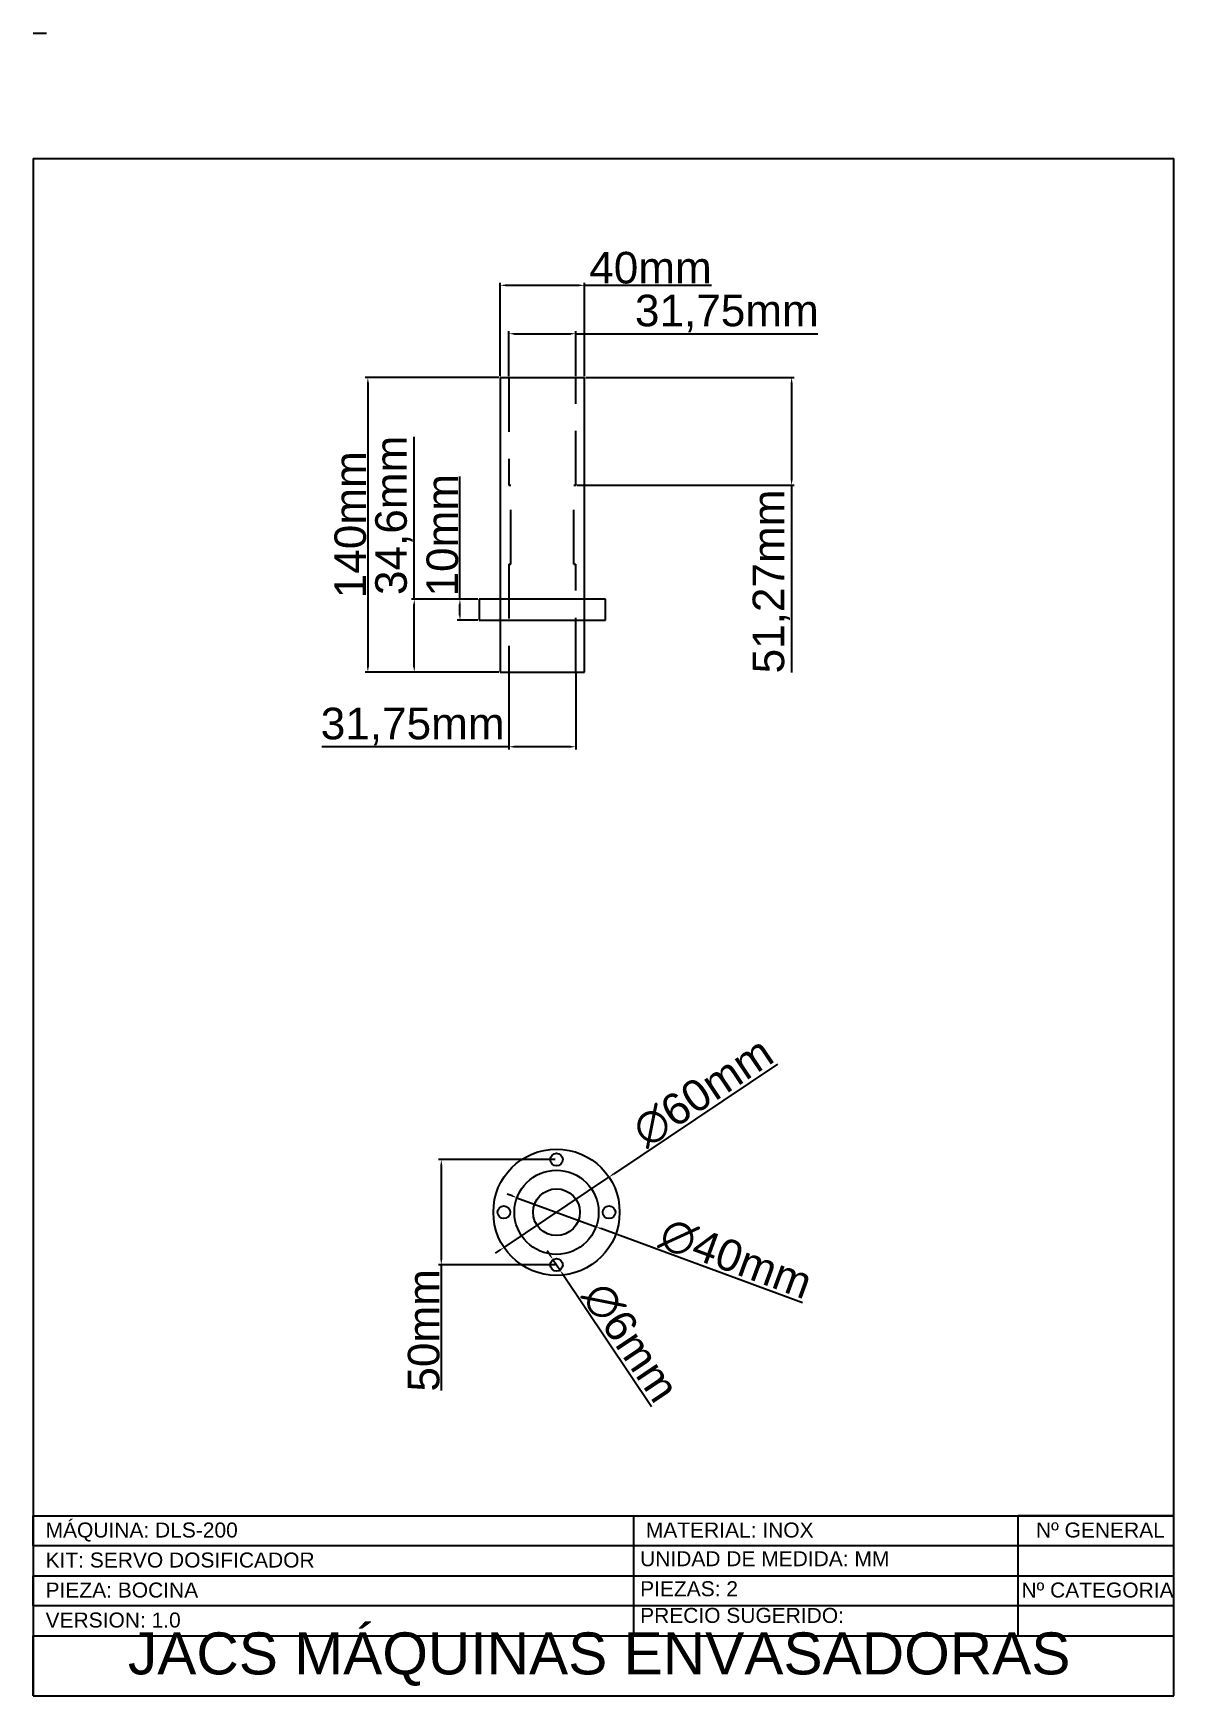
# Paper-space layout '4' of a CAD drawing. Header units: centimetres, sheet in millimetres. Extents: x 3 to 193, y 0 to 277.
# The model-space entities are those that its viewports show. They can reach past a viewport. Long polylines and large blocks are cut down to what shows.
import ezdxf

# ---------------------------------------------------------------- set-up
doc = ezdxf.new("R2010")
doc.units = ezdxf.units.CM
doc.header["$LTSCALE"] = 0.5
doc.linetypes.add('DASHED2', pattern=[9.525, 6.35, -3.175])
doc.styles.get("Standard").update_dxf_attribs({"font": 'arial.ttf'})
doc.dimstyles.new('ISO-25', dxfattribs={"dimtxt": 15, "dimasz": 2.5, "dimexe": 1.25, "dimexo": 0.625, "dimtad": 1, "dimtxsty": 'Standard', "dimcen": 2.5, "dimclrd": 1, "dimclre": 1, "dimadec": 0, "dimazin": 0, "dimtfac": 1, "dimtmove": 0, "dimatfit": 3, "dimfxl": 1, "dimarcsym": 0})

# ---------------------------------------------------------------- blocks, each defined once
blk = doc.blocks.new('*D213')
at = {"color": 1, "lineweight": -2, "transparency": 16777216}
for p, q in [((28078.14, 59827.75), (28078.14, 59872.13)), ((28080.64, 59870.88), (28115.64, 59870.88)), ((28118.14, 59827.75), (28118.14, 59872.13)), ((28118.14, 59870.88), (28178.5, 59870.88))]:
    blk.add_line(p, q, dxfattribs=at)
at = {"color": 1, "transparency": 16777216}
for points in [[(28080.64, 59871.3), (28080.64, 59870.47), (28078.14, 59870.88)], [(28115.64, 59871.3), (28115.64, 59870.47), (28118.14, 59870.88)]]:
    blk.add_solid(points, dxfattribs=at)
at = {"layer": 'Defpoints', "color": 0, "transparency": 16777216}
for p in [(28118.14, 59870.88), (28078.14, 59827.13), (28118.14, 59827.13)]:
    blk.add_point(p, dxfattribs=at)
at = {"color": 0, "transparency": 16777216, "insert": (28149.57, 59879.17), "char_height": 15, "attachment_point": 5}
blk.add_mtext('40mm', dxfattribs=at)
blk = doc.blocks.new('*D214')
at = {"color": 1, "lineweight": -2, "transparency": 16777216}
for p, q in [((28082.27, 59827.75), (28082.27, 59849.13)), ((28084.77, 59847.88), (28111.52, 59847.88)), ((28114.02, 59827.75), (28114.02, 59849.13)), ((28114.02, 59847.88), (28229.04, 59847.88))]:
    blk.add_line(p, q, dxfattribs=at)
at = {"color": 1, "transparency": 16777216}
for points in [[(28084.77, 59848.29), (28084.77, 59847.46), (28082.27, 59847.88)], [(28111.52, 59848.29), (28111.52, 59847.46), (28114.02, 59847.88)]]:
    blk.add_solid(points, dxfattribs=at)
at = {"layer": 'Defpoints', "color": 0, "transparency": 16777216}
for p in [(28114.02, 59847.88), (28082.27, 59827.13), (28114.02, 59827.13)]:
    blk.add_point(p, dxfattribs=at)
at = {"color": 0, "transparency": 16777216, "insert": (28185.85, 59857.52), "char_height": 15, "attachment_point": 5}
blk.add_mtext('31,75mm', dxfattribs=at)
blk = doc.blocks.new('*D215')
at = {"color": 1, "lineweight": -2, "transparency": 16777216}
for p, q in [((28118.77, 59827.13), (28217.86, 59827.13)), ((28216.61, 59824.63), (28216.61, 59778.36)), ((28114.64, 59775.86), (28217.86, 59775.86)), ((28216.61, 59775.86), (28216.61, 59686.98))]:
    blk.add_line(p, q, dxfattribs=at)
at = {"color": 1, "transparency": 16777216}
for points in [[(28216.19, 59824.63), (28217.03, 59824.63), (28216.61, 59827.13)], [(28216.19, 59778.36), (28217.03, 59778.36), (28216.61, 59775.86)]]:
    blk.add_solid(points, dxfattribs=at)
at = {"layer": 'Defpoints', "color": 0, "transparency": 16777216}
for p in [(28118.14, 59827.13), (28114.02, 59775.86), (28216.61, 59775.86)]:
    blk.add_point(p, dxfattribs=at)
at = {"color": 0, "transparency": 16777216, "insert": (28206.97, 59730.17), "char_height": 15, "attachment_point": 5, "rotation": 90}
blk.add_mtext('51,27mm', dxfattribs=at)
blk = doc.blocks.new('*D216')
at = {"color": 1, "lineweight": -2, "transparency": 16777216}
for p, q in [((28077.52, 59827.13), (28014.04, 59827.13)), ((28015.29, 59824.63), (28015.29, 59689.63)), ((28077.52, 59687.13), (28014.04, 59687.13))]:
    blk.add_line(p, q, dxfattribs=at)
at = {"color": 1, "transparency": 16777216}
for points in [[(28014.88, 59824.63), (28015.71, 59824.63), (28015.29, 59827.13)], [(28014.88, 59689.63), (28015.71, 59689.63), (28015.29, 59687.13)]]:
    blk.add_solid(points, dxfattribs=at)
at = {"layer": 'Defpoints', "color": 0, "transparency": 16777216}
for p in [(28078.14, 59827.13), (28015.29, 59687.13), (28078.14, 59687.13)]:
    blk.add_point(p, dxfattribs=at)
at = {"color": 0, "transparency": 16777216, "insert": (28007.01, 59757.13), "char_height": 15, "attachment_point": 5, "rotation": 90}
blk.add_mtext('140mm', dxfattribs=at)
blk = doc.blocks.new('*D219')
at = {"color": 1, "lineweight": -2, "transparency": 16777216}
for p, q in [((28037.33, 59721.73), (28037.33, 59798.94)), ((28067.52, 59721.73), (28036.08, 59721.73)), ((28037.33, 59689.63), (28037.33, 59719.23)), ((28077.52, 59687.13), (28036.08, 59687.13))]:
    blk.add_line(p, q, dxfattribs=at)
at = {"color": 1, "transparency": 16777216}
for points in [[(28036.92, 59719.23), (28037.75, 59719.23), (28037.33, 59721.73)], [(28036.92, 59689.63), (28037.75, 59689.63), (28037.33, 59687.13)]]:
    blk.add_solid(points, dxfattribs=at)
at = {"layer": 'Defpoints', "color": 0, "transparency": 16777216}
for p in [(28037.33, 59721.73), (28068.14, 59721.73), (28078.14, 59687.13)]:
    blk.add_point(p, dxfattribs=at)
at = {"color": 0, "transparency": 16777216, "insert": (28027.69, 59761.58), "char_height": 15, "attachment_point": 5, "rotation": 90}
blk.add_mtext('34,6mm', dxfattribs=at)
blk = doc.blocks.new('*D220')
at = {"color": 1, "lineweight": -2, "transparency": 16777216}
for p, q in [((28059.03, 59721.73), (28059.03, 59780.06)), ((28067.52, 59721.73), (28057.78, 59721.73)), ((28059.03, 59714.23), (28059.03, 59719.23)), ((28067.52, 59711.73), (28057.78, 59711.73))]:
    blk.add_line(p, q, dxfattribs=at)
at = {"color": 1, "transparency": 16777216}
for points in [[(28058.62, 59719.23), (28059.45, 59719.23), (28059.03, 59721.73)], [(28058.62, 59714.23), (28059.45, 59714.23), (28059.03, 59711.73)]]:
    blk.add_solid(points, dxfattribs=at)
at = {"layer": 'Defpoints', "color": 0, "transparency": 16777216}
for p in [(28059.03, 59721.73), (28068.14, 59721.73), (28068.14, 59711.73)]:
    blk.add_point(p, dxfattribs=at)
at = {"color": 0, "transparency": 16777216, "insert": (28050.75, 59752.14), "char_height": 15, "attachment_point": 5, "rotation": 90}
blk.add_mtext('10mm', dxfattribs=at)
blk = doc.blocks.new('*D217')
at = {"color": 1, "lineweight": -2, "transparency": 16777216}
for p, q in [((28082.27, 59686.5), (28082.27, 59650.4)), ((28114.02, 59686.5), (28114.02, 59650.4)), ((28082.27, 59651.65), (27993.4, 59651.65)), ((28111.52, 59651.65), (28084.77, 59651.65))]:
    blk.add_line(p, q, dxfattribs=at)
at = {"color": 1, "transparency": 16777216}
for points in [[(28084.77, 59652.07), (28084.77, 59651.23), (28082.27, 59651.65)], [(28111.52, 59652.07), (28111.52, 59651.23), (28114.02, 59651.65)]]:
    blk.add_solid(points, dxfattribs=at)
at = {"layer": 'Defpoints', "color": 0, "transparency": 16777216}
for p in [(28082.27, 59687.13), (28114.02, 59687.13), (28082.27, 59651.65)]:
    blk.add_point(p, dxfattribs=at)
at = {"color": 0, "transparency": 16777216, "insert": (28036.58, 59661.29), "char_height": 15, "attachment_point": 5}
blk.add_mtext('31,75mm', dxfattribs=at)
blk = doc.blocks.new('*D221')
at = {"color": 1, "lineweight": -2, "transparency": 16777216}
for p, q in [((28209.88, 59500.85), (28131.91, 59448.58)), ((28079.99, 59413.78), (28129.83, 59447.19)), ((28077.91, 59412.39), (28075.84, 59410.99))]:
    blk.add_line(p, q, dxfattribs=at)
at = {"color": 1, "transparency": 16777216}
for points in [[(28131.67, 59448.92), (28132.14, 59448.23), (28129.83, 59447.19)], [(28077.68, 59412.73), (28078.15, 59412.04), (28079.99, 59413.78)]]:
    blk.add_solid(points, dxfattribs=at)
at = {"layer": 'Defpoints', "color": 0, "transparency": 16777216}
for p in [(28129.83, 59447.19), (28079.99, 59413.78)]:
    blk.add_point(p, dxfattribs=at)
at = {"color": 0, "transparency": 16777216, "insert": (28174.48, 59487.59), "char_height": 15, "attachment_point": 5, "rotation": 33.83453}
blk.add_mtext('∅60mm', dxfattribs=at)
blk = doc.blocks.new('*D218')
at = {"color": 1, "lineweight": -2, "transparency": 16777216}
for p, q in [((28104.28, 59455.48), (28048.92, 59455.48)), ((28050.17, 59452.98), (28050.17, 59407.98)), ((28104.28, 59405.48), (28048.92, 59405.48)), ((28050.17, 59405.48), (28050.17, 59345.73))]:
    blk.add_line(p, q, dxfattribs=at)
at = {"color": 1, "transparency": 16777216}
for points in [[(28049.76, 59452.98), (28050.59, 59452.98), (28050.17, 59455.48)], [(28049.76, 59407.98), (28050.59, 59407.98), (28050.17, 59405.48)]]:
    blk.add_solid(points, dxfattribs=at)
at = {"layer": 'Defpoints', "color": 0, "transparency": 16777216}
for p in [(28104.91, 59455.48), (28050.17, 59405.48), (28104.91, 59405.48)]:
    blk.add_point(p, dxfattribs=at)
at = {"color": 0, "transparency": 16777216, "insert": (28041.89, 59374.36), "char_height": 15, "attachment_point": 5, "rotation": 90}
blk.add_mtext('50mm', dxfattribs=at)
blk = doc.blocks.new('*D222')
at = {"color": 1, "lineweight": -2, "transparency": 16777216}
for p, q in [((28083.79, 59438.25), (28081.45, 59439.12)), ((28086.14, 59437.39), (28123.68, 59423.57)), ((28221.7, 59387.5), (28126.03, 59422.71))]:
    blk.add_line(p, q, dxfattribs=at)
at = {"color": 1, "transparency": 16777216}
for points in [[(28083.94, 59438.64), (28083.65, 59437.86), (28086.14, 59437.39)], [(28126.17, 59423.1), (28125.88, 59422.32), (28123.68, 59423.57)]]:
    blk.add_solid(points, dxfattribs=at)
at = {"layer": 'Defpoints', "color": 0, "transparency": 16777216}
for p in [(28086.14, 59437.39), (28123.68, 59423.57)]:
    blk.add_point(p, dxfattribs=at)
at = {"color": 0, "transparency": 16777216, "insert": (28190.18, 59408.38), "char_height": 15, "attachment_point": 5, "rotation": 339.79683}
blk.add_mtext('∅40mm', dxfattribs=at)
blk = doc.blocks.new('*D223')
at = {"color": 1, "lineweight": -2, "transparency": 16777216}
for p, q in [((28101.85, 59410.05), (28100.45, 59412.13)), ((28103.24, 59407.97), (28106.58, 59402.99)), ((28150.1, 59338.1), (28107.97, 59400.91))]:
    blk.add_line(p, q, dxfattribs=at)
at = {"color": 1, "transparency": 16777216}
for points in [[(28102.19, 59410.28), (28101.5, 59409.82), (28103.24, 59407.97)], [(28108.32, 59401.15), (28107.63, 59400.68), (28106.58, 59402.99)]]:
    blk.add_solid(points, dxfattribs=at)
at = {"layer": 'Defpoints', "color": 0, "transparency": 16777216}
for p in [(28103.24, 59407.97), (28106.58, 59402.99)]:
    blk.add_point(p, dxfattribs=at)
at = {"color": 0, "transparency": 16777216, "insert": (28140.09, 59368.65), "char_height": 15, "attachment_point": 5, "rotation": 303.84767}
blk.add_mtext('∅6mm', dxfattribs=at)

msp = doc.modelspace()

# ---------------------------------------------------------------- linework, layer by layer
for p, q in [((28078.143, 59827.125), (28078.143, 59687.125)), ((28078.143, 59827.125), (28118.143, 59827.125)), ((28118.143, 59687.125), (28118.143, 59827.125)), ((28128.143, 59721.725), (28068.143, 59721.725)), ((28068.143, 59721.725), (28068.143, 59711.725)), ((28128.143, 59711.725), (28128.143, 59721.725)), ((28068.143, 59711.725), (28128.143, 59711.725)), ((28078.143, 59687.125), (28118.143, 59687.125))]:
    msp.add_line(p, q)
at = {"linetype": 'DASHED2'}
for p, q in [((28082.268, 59827.125), (28082.268, 59775.855)), ((28114.018, 59775.855), (28114.018, 59827.125)), ((28082.268, 59775.855), (28083.143, 59775.855)), ((28083.143, 59738.395), (28083.143, 59775.855)), ((28113.143, 59738.395), (28113.143, 59775.855)), ((28113.143, 59775.855), (28114.018, 59775.855)), ((28082.268, 59738.395), (28082.268, 59687.125)), ((28082.268, 59738.395), (28083.143, 59738.395)), ((28113.143, 59738.395), (28114.018, 59738.395)), ((28114.018, 59687.125), (28114.018, 59738.395))]:
    msp.add_line(p, q, dxfattribs=at)
for centre, radius in [((28104.91, 59430.482), 30), ((28104.91, 59455.482), 3), ((28104.91, 59430.482), 20), ((28104.91, 59430.482), 11.11), ((28079.91, 59430.482), 3), ((28129.91, 59430.482), 3), ((28104.91, 59405.482), 3)]:
    msp.add_circle(centre, radius)

# ---------------------------------------------------------------- dimensions: what is measured, and where the dimension line sits
for base, p1, p2, picture, middle in [((28118.143, 59870.885), (28078.143, 59827.125), (28118.143, 59827.125), '*D213', (28149.569, 59879.168)), ((28082.268, 59651.649), (28114.018, 59687.125), (28082.268, 59687.125), '*D217', (28036.583, 59661.288))]:
    dim = msp.add_linear_dim(base=base, p1=p1, p2=p2, dimstyle='ISO-25', override={"dimpost": 'mm'})
    dim.commit()
    dim.dimension.update_dxf_attribs({"geometry": picture, "text_midpoint": middle})
dim = msp.add_linear_dim(base=(28114.018, 59847.876), p1=(28082.268, 59827.125), p2=(28114.018, 59827.125), dimstyle='ISO-25', override={"dimpost": 'mm'})
dim.commit()
dim.dimension.update_dxf_attribs({"geometry": '*D214', "text_midpoint": (28185.854, 59847.876), "dimtype": 160})
for base, p1, p2, picture, middle in [((28015.293, 59687.125), (28078.143, 59827.125), (28078.143, 59687.125), '*D216', (28007.009, 59757.125)), ((28216.61, 59775.855), (28118.143, 59827.125), (28114.018, 59775.855), '*D215', (28206.971, 59730.165)), ((28037.334, 59721.725), (28078.143, 59687.125), (28068.143, 59721.725), '*D219', (28027.694, 59761.583)), ((28059.034, 59721.725), (28068.143, 59711.725), (28068.143, 59721.725), '*D220', (28050.751, 59752.144)), ((28050.174, 59405.482), (28104.91, 59455.482), (28104.91, 59405.482), '*D218', (28041.891, 59374.357))]:
    dim = msp.add_linear_dim(base=base, p1=p1, p2=p2, angle=90, dimstyle='ISO-25', override={"dimpost": 'mm'})
    dim.commit()
    dim.dimension.update_dxf_attribs({"geometry": picture, "text_midpoint": middle})
for p1, p2, picture, middle in [((28079.99, 59413.778), (28129.829, 59447.186), '*D221', (28179.327, 59480.364)), ((28086.14, 59437.389), (28123.679, 59423.575), '*D222', (28187.176, 59400.209)), ((28103.239, 59407.973), (28106.581, 59402.99), '*D223', (28132.859, 59363.806))]:
    dim = msp.add_diameter_dim_2p(p1=p1, p2=p2, dimstyle='ISO-25', override={"dimpost": 'mm'})
    dim.commit()
    dim.dimension.update_dxf_attribs({"geometry": picture, "text_midpoint": middle, "dimtype": 163})

psp = doc.layouts.new('4')

# ---------------------------------------------------------------- linework, layer by layer
for p, q in [((3.11, 276.94), (5.31, 276.94)), ((3.11, 256.06), (3.11, -0.06)), ((3.11, 256.06), (193.11, 256.06)), ((193.11, -0.06), (193.11, 256.06)), ((3.11, 24.94), (3.11, 29.94)), ((3.11, 29.94), (193.11, 29.94)), ((3.11, 29.94), (103.11, 29.94)), ((103.11, 29.94), (103.11, 9.94)), ((193.11, 29.94), (167.11, 29.94)), ((167.11, 29.94), (167.11, 9.94)), ((193.11, 29.94), (168.11, 29.94)), ((193.11, 24.94), (3.11, 24.94)), ((193.11, 19.94), (193.11, 24.94)), ((3.11, 14.94), (3.11, 19.94)), ((3.11, 19.94), (193.11, 19.94)), ((193.11, 14.94), (3.11, 14.94)), ((193.11, 9.94), (193.11, 14.94)), ((3.11, -0.06), (3.11, 9.94)), ((3.11, 9.94), (193.11, 9.94)), ((3.11, -0.06), (193.11, -0.06))]:
    psp.add_line(p, q)

# ---------------------------------------------------------------- texts
at = {"attachment_point": 1}
for s, width, insert, char_height in [('MÁQUINA: DLS-200', 100, (5.16, 28.81), 2.5), ('MATERIAL: INOX', 100, (105.16, 28.81), 2.5), ('Nº GENERAL', 100, (170.16, 28.81), 2.5), ('KIT: SERVO DOSIFICADOR', 100, (5.16, 23.81), 2.5), ('UNIDAD DE MEDIDA: MM', 100, (104.21, 24.03), 2.5), ('PIEZA: BOCINA', 100, (5.16, 18.81), 2.5), ('PIEZAS: 2', 100, (104.21, 19.03), 2.5), ('Nº CATEGORIA', 100, (167.74, 18.81), 2.5), ('PRECIO SUGERIDO: ', 100, (104.21, 14.58), 2.5), ('VERSION: 1.0', 100, (5.16, 13.81), 2.5), ('    JACS MÁQUINAS ENVASADORAS', 186.3441, (8.01, 10.5), 7)]:
    psp.add_mtext_dynamic_manual_height_columns(s, width=width, gutter_width=12.5, heights=[0], dxfattribs=dict(at, insert=insert, char_height=char_height))

# ---------------------------------------------------------------- viewports
at = {"layer": '0', "view_target_point": (-247.019, -525.705)}
psp.add_viewport(center=(98.11, 143), size=(190, 226.121), view_center_point=(28374.266, 60134.399), view_height=644.8074, dxfattribs=at)

doc.saveas('drawing.dxf')
